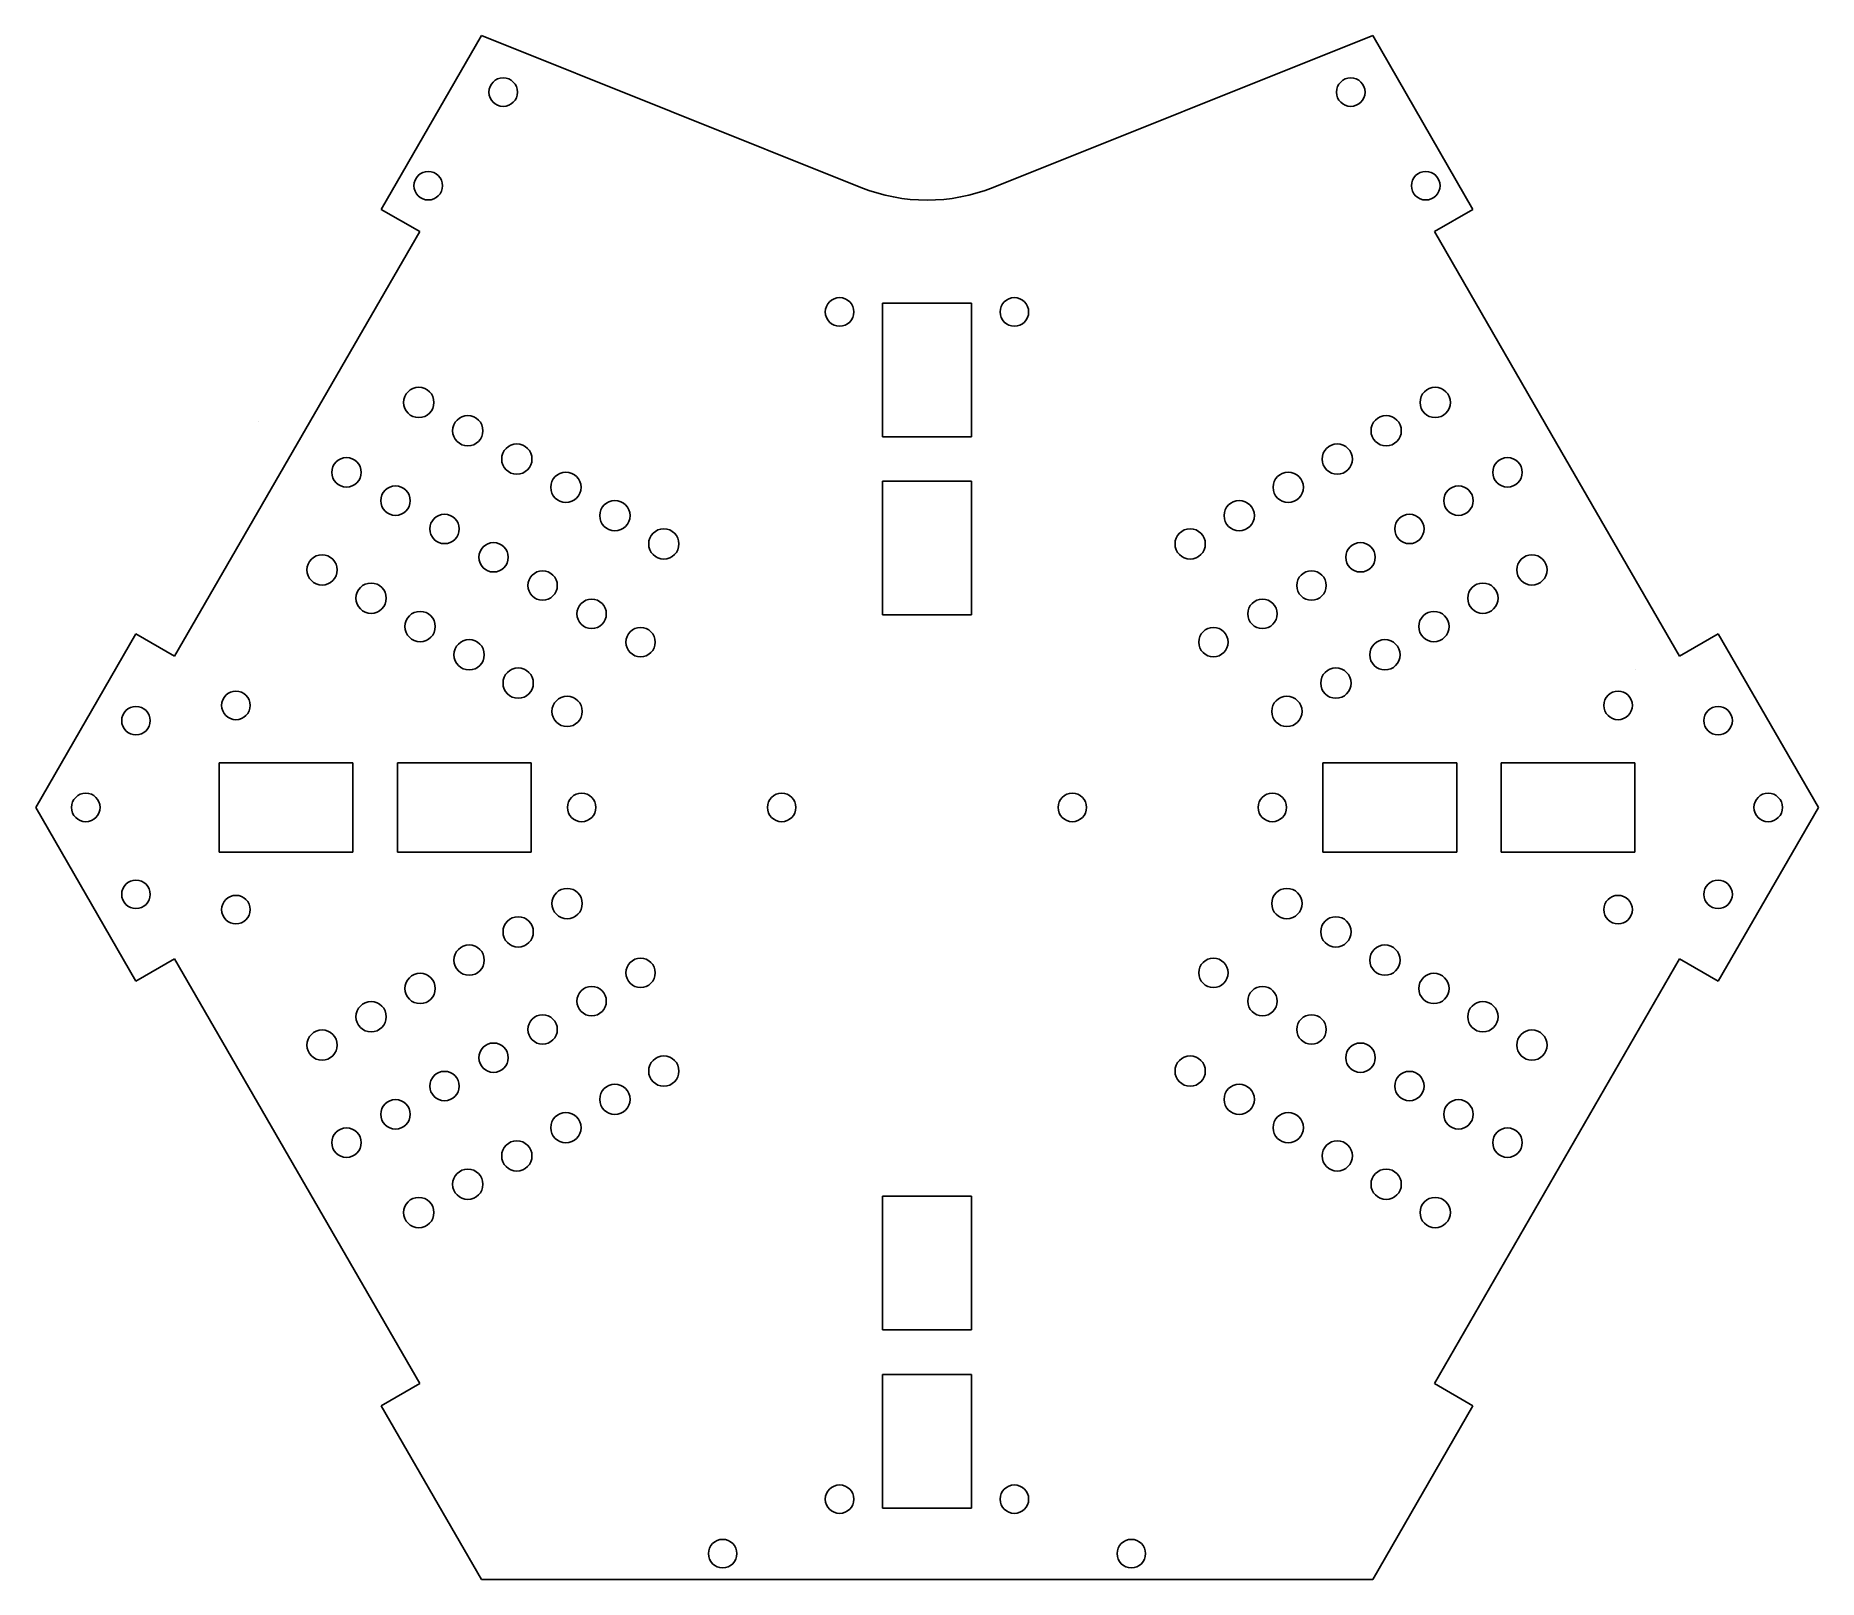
# Model space of a CAD drawing. Header units: millimetres. Extents: x 1965 to 2165, y 3160 to 3333.
import ezdxf

# ---------------------------------------------------------------- set-up
doc = ezdxf.new("R2010")
doc.units = ezdxf.units.MM

msp = doc.modelspace()

# ---------------------------------------------------------------- linework, layer by layer
for p, q in [((2015.11, 3333.17), (2003.86, 3313.68)), ((2057.68, 3316.14), (2015.11, 3333.17)), ((2072.53, 3316.14), (2115.11, 3333.17)), ((2126.36, 3313.68), (2115.11, 3333.17)), ((2008.19, 3311.18), (2003.86, 3313.68)), ((2122.03, 3311.18), (2126.36, 3313.68)), ((1994.44, 3287.37), (2008.19, 3311.18)), ((2135.78, 3287.37), (2122.03, 3311.18)), ((2065.11, 3303.17), (2060.11, 3303.17)), ((2060.11, 3303.17), (2060.11, 3293.17)), ((2070.11, 3303.17), (2065.11, 3303.17)), ((2070.11, 3288.17), (2070.11, 3303.17)), ((2060.11, 3293.17), (2060.11, 3288.17)), ((1990.11, 3289.87), (1990.11, 3289.87)), ((2060.11, 3288.17), (2070.11, 3288.17)), ((1994.44, 3287.37), (1980.69, 3263.55)), ((2135.78, 3287.37), (2149.53, 3263.55)), ((2065.11, 3283.17), (2060.11, 3283.17)), ((2060.11, 3283.17), (2060.11, 3273.17)), ((2070.11, 3283.17), (2065.11, 3283.17)), ((2070.11, 3268.17), (2070.11, 3283.17)), ((2060.11, 3273.17), (2060.11, 3268.17)), ((2060.11, 3268.17), (2070.11, 3268.17)), ((1976.36, 3266.05), (1965.11, 3246.57)), ((1980.69, 3263.55), (1976.36, 3266.05)), ((2149.53, 3263.55), (2153.86, 3266.05)), ((2165.11, 3246.57), (2153.86, 3266.05)), ((2144.64, 3262.02), (2144.64, 3262.02)), ((1990.69, 3251.57), (1985.69, 3251.57)), ((1985.69, 3251.57), (1985.69, 3241.57)), ((2000.69, 3251.57), (1990.69, 3251.57)), ((2000.69, 3246.57), (2000.69, 3251.57)), ((2010.69, 3251.57), (2005.69, 3251.57)), ((2005.69, 3251.57), (2005.69, 3241.57)), ((2020.69, 3251.57), (2010.69, 3251.57)), ((2020.69, 3246.57), (2020.69, 3251.57)), ((2109.53, 3246.57), (2109.53, 3251.57)), ((2109.53, 3251.57), (2119.53, 3251.57)), ((2119.53, 3251.57), (2124.53, 3251.57)), ((2124.53, 3251.57), (2124.53, 3241.57)), ((2129.53, 3246.57), (2129.53, 3251.57)), ((2129.53, 3251.57), (2139.53, 3251.57)), ((2139.53, 3251.57), (2144.53, 3251.57)), ((2144.53, 3251.57), (2144.53, 3241.57)), ((1965.11, 3246.57), (1976.36, 3227.08)), ((2000.69, 3241.57), (2000.69, 3246.57)), ((2020.69, 3241.57), (2020.69, 3246.57)), ((2109.53, 3241.57), (2109.53, 3246.57)), ((2129.53, 3241.57), (2129.53, 3246.57)), ((2153.86, 3227.08), (2165.11, 3246.57)), ((1985.69, 3241.57), (2000.69, 3241.57)), ((2005.69, 3241.57), (2020.69, 3241.57)), ((2124.53, 3241.57), (2109.53, 3241.57)), ((2144.53, 3241.57), (2129.53, 3241.57)), ((1976.36, 3227.08), (1980.69, 3229.58)), ((1980.69, 3229.58), (2008.19, 3181.95)), ((2122.03, 3181.95), (2149.53, 3229.58)), ((2149.53, 3229.58), (2153.86, 3227.08)), ((2065.11, 3202.96), (2060.11, 3202.96)), ((2060.11, 3202.96), (2060.11, 3192.96)), ((2070.11, 3202.96), (2065.11, 3202.96)), ((2070.11, 3187.96), (2070.11, 3202.96)), ((2060.11, 3192.96), (2060.11, 3187.96)), ((2060.11, 3187.96), (2070.11, 3187.96)), ((2065.11, 3182.96), (2060.11, 3182.96)), ((2060.11, 3182.96), (2060.11, 3172.96)), ((2070.11, 3182.96), (2065.11, 3182.96)), ((2070.11, 3167.96), (2070.11, 3182.96)), ((2008.19, 3181.95), (2003.86, 3179.45)), ((2126.36, 3179.45), (2122.03, 3181.95)), ((2003.86, 3179.45), (2015.11, 3159.96)), ((2115.11, 3159.96), (2126.36, 3179.45)), ((2060.11, 3172.96), (2060.11, 3167.96)), ((2060.11, 3167.96), (2070.11, 3167.96)), ((2015.11, 3159.96), (2115.11, 3159.96)), ((2046.3, 3159.96), (2039.3, 3159.96)), ((2046.3, 3159.96), (2039.3, 3159.96))]:
    msp.add_line(p, q)
for centre, radius in [((2017.56, 3326.83), 1.6), ((2112.65, 3326.83), 1.6), ((2009.15, 3316.33), 1.6), ((2121.06, 3316.33), 1.6), ((2055.3, 3302.17), 1.6), ((2074.91, 3302.17), 1.6), ((2008.09, 3292.01), 1.7), ((2122.12, 3292.01), 1.7), ((2013.59, 3288.84), 1.7), ((2116.62, 3288.84), 1.7), ((2019.09, 3285.66), 1.7), ((2111.13, 3285.66), 1.7), ((1999.98, 3284.17), 1.65), ((2024.59, 3282.49), 1.7), ((2105.63, 3282.49), 1.7), ((2130.23, 3284.17), 1.65), ((2005.48, 3280.99), 1.65), ((2124.73, 3280.99), 1.65), ((2030.09, 3279.31), 1.7), ((2100.13, 3279.31), 1.7), ((2010.98, 3277.82), 1.65), ((2119.23, 3277.82), 1.65), ((2016.48, 3274.64), 1.65), ((2035.58, 3276.14), 1.7), ((2094.63, 3276.14), 1.7), ((2113.74, 3274.64), 1.65), ((1997.24, 3273.22), 1.7), ((2132.97, 3273.22), 1.7), ((2021.98, 3271.47), 1.65), ((2108.24, 3271.47), 1.65), ((2002.74, 3270.05), 1.7), ((2127.47, 3270.05), 1.7), ((2008.24, 3266.87), 1.7), ((2027.48, 3268.29), 1.65), ((2102.74, 3268.29), 1.65), ((2121.98, 3266.87), 1.7), ((2032.97, 3265.12), 1.65), ((2097.24, 3265.12), 1.65), ((2013.74, 3263.7), 1.7), ((2116.48, 3263.7), 1.7), ((2019.24, 3260.52), 1.7), ((2110.98, 3260.52), 1.7), ((1987.57, 3258.02), 1.6), ((2024.73, 3257.35), 1.7), ((2105.48, 3257.35), 1.7), ((2142.64, 3258.02), 1.6), ((1976.36, 3256.31), 1.6), ((2153.86, 3256.31), 1.6), ((1970.73, 3246.57), 1.6), ((2026.36, 3246.57), 1.6), ((2048.8, 3246.57), 1.6), ((2081.41, 3246.57), 1.6), ((2103.85, 3246.57), 1.6), ((2159.48, 3246.57), 1.6), ((1976.36, 3236.82), 1.6), ((2153.86, 3236.82), 1.6), ((1987.57, 3235.11), 1.6), ((2024.73, 3235.79), 1.7), ((2105.48, 3235.79), 1.7), ((2142.64, 3235.11), 1.6), ((2019.24, 3232.61), 1.7), ((2110.98, 3232.61), 1.7), ((2013.74, 3229.44), 1.7), ((2116.48, 3229.44), 1.7), ((2032.97, 3228.01), 1.65), ((2097.24, 3228.01), 1.65), ((2008.24, 3226.26), 1.7), ((2027.48, 3224.84), 1.65), ((2102.74, 3224.84), 1.65), ((2121.98, 3226.26), 1.7), ((2002.74, 3223.09), 1.7), ((2127.47, 3223.09), 1.7), ((2021.98, 3221.66), 1.65), ((2108.24, 3221.66), 1.65), ((1997.24, 3219.91), 1.7), ((2016.48, 3218.49), 1.65), ((2113.74, 3218.49), 1.65), ((2132.97, 3219.91), 1.7), ((2035.58, 3216.99), 1.7), ((2094.63, 3216.99), 1.7), ((2010.98, 3215.31), 1.65), ((2119.23, 3215.31), 1.65), ((2030.09, 3213.82), 1.7), ((2100.13, 3213.82), 1.7), ((2005.48, 3212.14), 1.65), ((2024.59, 3210.64), 1.7), ((2105.63, 3210.64), 1.7), ((2124.73, 3212.14), 1.65), ((1999.98, 3208.96), 1.65), ((2130.23, 3208.96), 1.65), ((2019.09, 3207.47), 1.7), ((2111.13, 3207.47), 1.7), ((2013.59, 3204.29), 1.7), ((2116.62, 3204.29), 1.7), ((2008.09, 3201.12), 1.7), ((2122.12, 3201.12), 1.7), ((2055.3, 3168.96), 1.6), ((2074.91, 3168.96), 1.6), ((2042.18, 3162.85), 1.6), ((2088.03, 3162.85), 1.6)]:
    msp.add_circle(centre, radius)
msp.add_arc((2065.11, 3334.71), 20, 248.1986, 291.8014)

doc.saveas('drawing.dxf')
